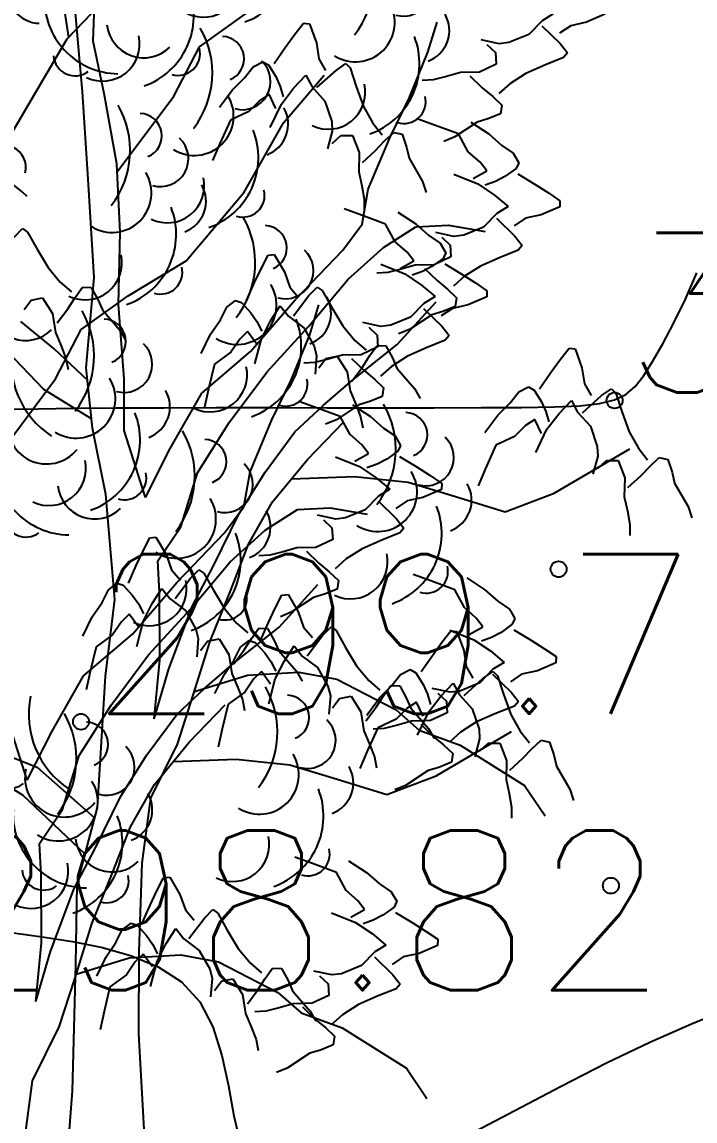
# Model space of a CAD drawing. Extents: x 524954 to 526204, y 9523489 to 9524010.
# Drawn here: x 525993.01 to 525997.23, y 9523782.84 to 9523789.73 of the extents above; entities that cross this region are included whole.
import ezdxf

# ---------------------------------------------------------------- set-up
doc = ezdxf.new("R2010")
doc.units = 0
doc.header["$PDMODE"] = 33
doc.header["$PDSIZE"] = 0.1
doc.linetypes.add('ACAD_ISO12W100', pattern=[21, 12, -3, 0, -3, 0, -3])
for name, color, linetype in [('Arbre', 34, 'ACAD_ISO12W100'), ('CN_01_00', 3, 'Continuous'), ('CN_10_00', 1, 'Continuous'), ('TopoAlt', 3, 'Continuous'), ('TOPOJIS', 7, 'Continuous')]:
    doc.layers.add(name, color=color, linetype=linetype)
doc.styles.add('Simplex 1.0', font='Simplex.shx', dxfattribs={"width": 0.99, "height": 1})

# ---------------------------------------------------------------- blocks, each defined once
blk = doc.blocks.new('TCPOINT M')
at = {"color": 0}
blk.add_point((0, 0), dxfattribs=at)
at = {"layer": 'TopoAlt', "style": 'Simplex 1.0', "width": 0.99}
blk.add_attdef('ALT', (0.15, 0.15), '', height=1, dxfattribs=at)
blk = doc.blocks.new('v088')
at = {"linetype": 'Continuous'}
for p, q in [((0.3448, 10.1217), (0.2693, 10.6145)), ((0.3358, 10.1122), (0.6339, 10.4293)), ((1.7617, 10.1424), (1.8156, 10.2117)), ((1.8156, 10.2117), (1.8541, 10.2078)), ((1.8541, 10.2078), (1.8964, 10.0886)), ((1.7002, 10.0578), (1.7617, 10.1424)), ((0.1676, 9.8288), (0.3358, 10.1122)), ((1.631, 9.9578), (1.7002, 10.0578)), ((1.8964, 10.0886), (1.9118, 9.9886)), ((1.9118, 9.9886), (1.9541, 9.9155)), ((1.4463, 9.8693), (1.5002, 9.9386)), ((1.5002, 9.9386), (1.5617, 9.9693)), ((1.5617, 9.9693), (1.5963, 9.9501)), ((1.5963, 9.9501), (1.6425, 9.877)), ((1.9002, 9.8078), (2.0195, 9.9155)), ((2.0195, 9.9155), (2.081, 9.9578)), ((2.081, 9.9578), (2.1079, 9.9309)), ((2.1079, 9.9309), (2.1464, 9.8155)), ((1.3694, 9.7924), (1.4463, 9.8693)), ((1.6425, 9.877), (1.6694, 9.8155)), ((1.6901, 9.587), (1.945, 9.8846)), ((1.7541, 9.8039), (1.831, 9.8847)), ((1.831, 9.8847), (1.8695, 9.8116)), ((-0.0246, 9.5014), (0.1676, 9.8288)), ((1.2886, 9.6847), (1.3694, 9.7924)), ((1.6694, 9.8155), (1.6887, 9.7501)), ((1.6771, 9.7039), (1.7541, 9.8039)), ((1.8695, 9.8116), (1.9502, 9.7232)), ((2.1464, 9.8155), (2.1926, 9.6885)), ((1.5425, 9.727), (1.4733, 9.6578)), ((1.6002, 9.7655), (1.5425, 9.727)), ((1.6425, 9.677), (1.6002, 9.7655)), ((1.9502, 9.7232), (1.9925, 9.5962)), ((1.4733, 9.6578), (1.3579, 9.6039)), ((1.6079, 9.5578), (1.6771, 9.7039)), ((2.1926, 9.6885), (2.2503, 9.5847)), ((1.3579, 9.6039), (1.2925, 9.4577)), ((1.4442, 9.1527), (1.6901, 9.587)), ((1.9925, 9.5962), (1.9964, 9.5347)), ((2.2503, 9.5847), (2.308, 9.5116)), ((1.9964, 9.5347), (1.9656, 9.4231)), ((1.9964, 9.4577), (2.0502, 9.5077)), ((2.0502, 9.5077), (2.1233, 9.5077)), ((2.1233, 9.5077), (2.1656, 9.4)), ((2.3233, 9.4731), (2.381, 9.527)), ((2.381, 9.527), (2.4349, 9.5154)), ((2.4349, 9.5154), (2.4618, 9.4347)), ((1.2925, 9.4577), (1.2463, 9.35)), ((2.2657, 9.4116), (2.3233, 9.4731)), ((2.4618, 9.4347), (2.4772, 9.3654)), ((2.1656, 9.4), (2.1618, 9.2808)), ((2.1849, 9.3385), (2.2657, 9.4116)), ((2.4772, 9.3654), (2.5618, 9.2193)), ((2.1618, 9.2808), (2.181, 9.1923)), ((2.181, 9.1923), (2.1964, 9.1077)), ((2.5618, 9.2193), (2.5849, 9.15)), ((1.08, 8.7222), (1.4442, 9.1527)), ((2.1964, 9.1077), (2.1964, 9.0385)), ((2.1801, 9.009), (2.0697, 9.0483)), ((2.4064, 9.0272), (2.519, 8.9533)), ((2.3301, 8.953), (2.1801, 9.009)), ((2.3912, 8.8412), (2.3301, 8.953)), ((2.519, 8.9533), (2.6006, 8.8814)), ((2.4646, 8.7765), (2.3912, 8.8412)), ((2.6006, 8.8814), (2.6731, 8.832)), ((2.6731, 8.832), (2.7077, 8.7725)), ((2.5067, 8.7213), (2.4646, 8.7765)), ((2.7077, 8.7725), (2.6907, 8.7368)), ((0.7177, 8.5032), (1.08, 8.7222)), ((2.2998, 8.7005), (2.4501, 8.6406)), ((2.421, 8.6735), (2.5067, 8.7213)), ((2.6207, 8.6861), (2.5609, 8.6554)), ((2.6907, 8.7368), (2.6207, 8.6861)), ((2.7005, 8.7027), (2.8047, 8.6399)), ((-0.2426, 8.3277), (-0.2308, 8.6575)), ((2.4501, 8.6406), (2.5548, 8.5702)), ((2.5609, 8.6554), (2.4969, 8.632)), ((2.8047, 8.6399), (2.8931, 8.5838)), ((-0.3105, 8.0091), (-0.3597, 8.574)), ((2.5548, 8.5702), (2.6402, 8.4985)), ((2.8931, 8.5838), (2.9656, 8.5345)), ((0.4236, 8.2918), (0.7177, 8.5032)), ((2.6402, 8.4985), (2.5697, 8.4555)), ((2.9641, 8.4958), (2.8478, 8.4461)), ((2.9656, 8.5345), (2.9641, 8.4958)), ((1.8546, 8.2596), (1.9129, 8.4473)), ((2.5697, 8.4555), (2.4865, 8.3693)), ((2.5678, 8.4245), (2.6828, 8.3123)), ((2.749, 8.4244), (2.6787, 8.3776)), ((2.8478, 8.4461), (2.749, 8.4244)), ((2.3013, 8.3113), (2.188, 8.335)), ((2.4865, 8.3693), (2.3625, 8.3191)), ((-0.1735, 7.9995), (-0.2426, 8.3277)), ((0.2621, 7.9837), (0.4236, 8.2918)), ((2.2245, 8.3065), (2.2778, 8.2559)), ((2.3625, 8.3191), (2.3013, 8.3113)), ((2.6828, 8.3123), (2.7289, 8.2536)), ((1.7363, 7.971), (1.8546, 8.2596)), ((2.2778, 8.2559), (2.2824, 8.183)), ((2.7037, 8.225), (2.591, 8.1793)), ((2.7289, 8.2536), (2.7037, 8.225)), ((2.0584, 8.1303), (1.9713, 8.1055)), ((2.1776, 8.1339), (2.0584, 8.1303)), ((2.2824, 8.183), (2.1776, 8.1339)), ((2.4672, 8.1253), (2.3672, 8.0611)), ((2.591, 8.1793), (2.4672, 8.1253)), ((1.8878, 8.0848), (1.8187, 8.0804)), ((1.9713, 8.1055), (1.8878, 8.0848)), ((2.1174, 8.1109), (2.1954, 8.0349)), ((2.3672, 8.0611), (2.2979, 7.9989)), ((-0.2742, 7.4626), (-0.3105, 8.0091)), ((-0.0959, 7.5596), (-0.1735, 7.9995)), ((2.1954, 8.0349), (2.2605, 7.9811)), ((-0.0934, 7.5087), (0.2621, 7.9837)), ((1.617, 7.726), (1.7363, 7.971)), ((2.2605, 7.9811), (2.3179, 7.927)), ((2.3179, 7.927), (2.3098, 7.8725)), ((2.3098, 7.8725), (2.2308, 7.8405)), ((1.8965, 7.8022), (1.7861, 7.8414)), ((2.0465, 7.7461), (1.8965, 7.8022)), ((2.1627, 7.8208), (2.0222, 7.7271)), ((2.1227, 7.8203), (2.2353, 7.7465)), ((2.2308, 7.8405), (2.1627, 7.8208)), ((1.4808, 7.3998), (1.617, 7.726)), ((2.0222, 7.7271), (1.9545, 7.6997)), ((2.1075, 7.6343), (2.0465, 7.7461)), ((2.2353, 7.7465), (2.3169, 7.6746)), ((2.3169, 7.6746), (2.3894, 7.6252)), ((2.1809, 7.5696), (2.1075, 7.6343)), ((2.3894, 7.6252), (2.424, 7.5657)), ((-0.0745, 7.1309), (-0.0959, 7.5596)), ((2.1373, 7.4666), (2.223, 7.5144)), ((2.223, 7.5144), (2.1809, 7.5696)), ((2.407, 7.5299), (2.337, 7.4793)), ((2.424, 7.5657), (2.407, 7.5299)), ((-0.2365, 6.8477), (-0.2742, 7.4626)), ((2.0162, 7.4937), (2.1664, 7.4338)), ((2.2772, 7.4485), (2.2132, 7.4252)), ((2.337, 7.4793), (2.2772, 7.4485)), ((2.4169, 7.4959), (2.521, 7.4331)), ((1.4418, 7.1813), (1.4808, 7.3998)), ((2.1664, 7.4338), (2.2711, 7.3633)), ((2.521, 7.4331), (2.6094, 7.377)), ((2.6094, 7.377), (2.6819, 7.3276)), ((2.2711, 7.3633), (2.3565, 7.2916)), ((2.6819, 7.3276), (2.6805, 7.289)), ((2.286, 7.2486), (2.2028, 7.1624)), ((2.3565, 7.2916), (2.286, 7.2486)), ((2.5641, 7.2392), (2.4653, 7.2176)), ((2.6805, 7.289), (2.5641, 7.2392)), ((1.3209, 7.0171), (1.4418, 7.1813)), ((1.5755, 7.0348), (1.778, 7.1634)), ((1.778, 7.1634), (1.983, 7.1739)), ((1.983, 7.1739), (2.2139, 7.1352)), ((2.2028, 7.1624), (2.0788, 7.1122)), ((2.2841, 7.2177), (2.3991, 7.1055)), ((2.4653, 7.2176), (2.395, 7.1707)), ((-0.7381, 7.0997), (-0.6855, 7.1528)), ((-0.6855, 7.1528), (-0.654, 7.1313)), ((-0.654, 7.1313), (-0.5947, 7.0251)), ((-0.0837, 6.6768), (-0.0745, 7.1309)), ((2.0176, 7.1045), (1.9044, 7.1282)), ((1.9408, 7.0996), (1.9941, 7.049)), ((2.0788, 7.1122), (2.0176, 7.1045)), ((2.3991, 7.1055), (2.4452, 7.0467)), ((-0.5947, 7.0251), (-0.5257, 6.909)), ((1.3557, 6.8374), (1.5755, 7.0348)), ((1.9941, 7.049), (1.9988, 6.9761)), ((2.4452, 7.0467), (2.4201, 7.0181)), ((0.8128, 6.9092), (0.8527, 6.9872)), ((0.8527, 6.9872), (0.8913, 6.9906)), ((0.8913, 6.9906), (0.9551, 6.8814)), ((1.0227, 6.7061), (1.3209, 7.0171)), ((1.9988, 6.9761), (1.8939, 6.9271)), ((2.3073, 6.9725), (2.1835, 6.9184)), ((2.4201, 7.0181), (2.3073, 6.9725)), ((-0.5257, 6.909), (-0.4496, 6.8178)), ((0.7681, 6.8145), (0.8128, 6.9092)), ((1.6876, 6.8986), (1.6041, 6.8779)), ((1.7747, 6.9234), (1.6876, 6.8986)), ((1.8939, 6.9271), (1.7747, 6.9234)), ((1.8337, 6.904), (1.9118, 6.828)), ((2.1835, 6.9184), (2.0835, 6.8543)), ((-0.4496, 6.8178), (-0.3793, 6.7567)), ((-0.2869, 6.2807), (-0.2365, 6.8477)), ((0.9551, 6.8814), (0.9888, 6.786)), ((1.107, 6.54), (1.3557, 6.8374)), ((1.6041, 6.8779), (1.535, 6.8736)), ((1.9118, 6.828), (1.9768, 6.7743)), ((2.0835, 6.8543), (2.0142, 6.7921)), ((-0.357, 6.7218), (-0.3104, 6.7855)), ((-0.3104, 6.7855), (-0.2553, 6.7842)), ((-0.2553, 6.7842), (-0.2138, 6.7099)), ((0.7187, 6.7034), (0.7681, 6.8145)), ((0.9888, 6.786), (1.0441, 6.7221)), ((1.1083, 6.7343), (1.1609, 6.7873)), ((1.1609, 6.7873), (1.1923, 6.7659)), ((1.1923, 6.7659), (1.2517, 6.6597)), ((1.9768, 6.7743), (2.0342, 6.7201)), ((-0.6753, 6.6457), (-0.6318, 6.7049)), ((-0.6318, 6.7049), (-0.56, 6.7185)), ((-0.56, 6.7185), (-0.4983, 6.6206)), ((-0.4022, 6.6506), (-0.357, 6.7218)), ((-0.2138, 6.7099), (-0.1857, 6.6447)), ((0.5938, 6.6601), (0.6485, 6.7018)), ((0.6485, 6.7018), (0.6861, 6.6893)), ((0.6861, 6.6893), (0.7451, 6.6262)), ((0.7433, 6.3831), (1.0227, 6.7061)), ((1.0112, 6.6062), (1.1083, 6.7343)), ((1.6628, 6.4272), (1.906, 6.6935)), ((2.0342, 6.7201), (2.0261, 6.6656)), ((-0.4983, 6.6206), (-0.4798, 6.5027)), ((-0.4679, 6.5637), (-0.4022, 6.6506)), ((-0.1857, 6.6447), (-0.0753, 6.5169)), ((-0.0491, 6.2111), (-0.0837, 6.6768)), ((0.5538, 6.582), (0.5938, 6.6601)), ((0.7451, 6.6262), (0.7831, 6.5707)), ((0.8684, 6.5752), (0.9289, 6.6689)), ((0.9289, 6.6689), (0.9803, 6.6043)), ((1.2517, 6.6597), (1.3207, 6.5436)), ((1.879, 6.6139), (1.7385, 6.5203)), ((1.9472, 6.6337), (1.879, 6.6139)), ((2.0261, 6.6656), (1.9472, 6.6337)), ((-0.4884, 6.4009), (-0.6972, 6.5707)), ((0.4926, 6.4921), (0.5538, 6.582)), ((0.7831, 6.5707), (0.8142, 6.5101)), ((0.8114, 6.4626), (0.8684, 6.5752)), ((0.9803, 6.6043), (1.0762, 6.5324)), ((1.3207, 6.5436), (1.3968, 6.4523)), ((-0.4798, 6.5027), (-0.4444, 6.4194)), ((-0.0753, 6.5169), (-0.0397, 6.4532)), ((0.4333, 6.3712), (0.4926, 6.4921)), ((0.7244, 6.5087), (0.6749, 6.4601)), ((0.7824, 6.4297), (0.7244, 6.5087)), ((0.8455, 6.2546), (1.107, 6.54)), ((1.0762, 6.5324), (1.1414, 6.4156)), ((1.7385, 6.5203), (1.6708, 6.4929)), ((-0.4444, 6.4194), (-0.4135, 6.3391)), ((0.6749, 6.4601), (0.6198, 6.3792)), ((0.7707, 6.306), (0.8114, 6.4626)), ((1.1414, 6.4156), (1.1567, 6.3559)), ((1.3814, 6.2037), (1.6628, 6.4272)), ((1.3968, 6.4523), (1.4671, 6.3913)), ((1.4894, 6.3564), (1.536, 6.4201)), ((1.536, 6.4201), (1.5911, 6.4188)), ((1.5911, 6.4188), (1.6326, 6.3444)), ((-0.5514, 6.1446), (-0.7803, 6.3824)), ((-0.2789, 6.2036), (-0.4884, 6.4009)), ((-0.4135, 6.3391), (-0.4006, 6.2711)), ((0.4379, 6.1217), (0.7433, 6.3831)), ((0.6198, 6.3792), (0.5164, 6.3047)), ((1.1567, 6.3559), (1.1472, 6.2405)), ((1.171, 6.2803), (1.2146, 6.3394)), ((1.2146, 6.3394), (1.2864, 6.3531)), ((1.2864, 6.3531), (1.3481, 6.2552)), ((1.4442, 6.2852), (1.4894, 6.3564)), ((1.6326, 6.3444), (1.6606, 6.2793)), ((2.6849, 6.3343), (2.7388, 6.4036)), ((2.7388, 6.4036), (2.7772, 6.3997)), ((2.7772, 6.3997), (2.8196, 6.2805)), ((-0.2479, 5.9022), (-0.2869, 6.2807)), ((0.5164, 6.3047), (0.4795, 6.1489)), ((1.3784, 6.1983), (1.4442, 6.2852)), ((1.6606, 6.2793), (1.771, 6.1515)), ((2.6234, 6.2497), (2.6849, 6.3343)), ((2.8196, 6.2805), (2.8349, 6.1805)), ((-0.0486, 5.8877), (-0.0491, 6.2111)), ((0.6096, 5.9388), (0.8455, 6.2546)), ((1.1982, 6.0444), (1.3814, 6.2037)), ((1.3481, 6.2552), (1.3665, 6.1373)), ((2.5541, 6.1497), (2.6234, 6.2497)), ((-0.2539, 5.9607), (-0.5514, 6.1446)), ((0.4795, 6.1489), (0.4542, 6.0345)), ((1.3665, 6.1373), (1.4019, 6.054)), ((1.771, 6.1515), (1.8066, 6.0878)), ((2.3695, 6.0612), (2.4234, 6.1305)), ((2.4234, 6.1305), (2.4849, 6.1612)), ((2.4849, 6.1612), (2.5195, 6.142)), ((2.5195, 6.142), (2.5657, 6.0689)), ((2.8349, 6.1805), (2.8773, 6.1074)), ((2.9427, 6.1074), (3.0042, 6.1497)), ((3.0042, 6.1497), (3.0311, 6.1228)), ((0.2399, 5.7756), (0.4379, 6.1217)), ((2.2926, 5.9843), (2.3695, 6.0612)), ((2.5657, 6.0689), (2.5926, 6.0074)), ((2.6772, 5.9958), (2.7542, 6.0766)), ((2.7542, 6.0766), (2.7926, 6.0035)), ((2.8234, 5.9997), (2.9427, 6.1074)), ((3.0311, 6.1228), (3.0696, 6.0074)), ((1.0213, 5.879), (1.1982, 6.0444)), ((1.4019, 6.054), (1.4328, 5.9737)), ((2.5926, 6.0074), (2.6118, 5.942)), ((2.6003, 5.8958), (2.6772, 5.9958)), ((2.7926, 6.0035), (2.8734, 5.9151)), ((3.0696, 6.0074), (3.1158, 5.8804)), ((0.4109, 5.6237), (0.6096, 5.9388)), ((1.0995, 5.7065), (1.3247, 5.9413)), ((1.4328, 5.9737), (1.4458, 5.9057)), ((2.2118, 5.8766), (2.2926, 5.9843)), ((2.5234, 5.9574), (2.4657, 5.9189)), ((2.5657, 5.8689), (2.5234, 5.9574)), ((-0.1646, 5.4873), (-0.2479, 5.9022)), ((0.0846, 5.4676), (-0.0486, 5.8877)), ((0.8338, 5.6263), (1.0213, 5.879)), ((2.4657, 5.9189), (2.3964, 5.8497)), ((2.5311, 5.7497), (2.6003, 5.8958)), ((2.8734, 5.9151), (2.9157, 5.7881)), ((3.1158, 5.8804), (3.1734, 5.7766)), ((2.281, 5.7958), (2.2156, 5.6496)), ((2.3964, 5.8497), (2.281, 5.7958)), ((2.9157, 5.7881), (2.9196, 5.7266)), ((0.0846, 5.4676), (0.2399, 5.7756)), ((2.6462, 5.4963), (3.1193, 5.7735)), ((2.9196, 5.7266), (2.8888, 5.615)), ((3.1734, 5.7766), (3.2311, 5.7035)), ((3.2465, 5.665), (3.3042, 5.7189)), ((3.3042, 5.7189), (3.3581, 5.7073)), ((0.8812, 5.4407), (1.0995, 5.7065)), ((2.2156, 5.6496), (2.1695, 5.5419)), ((2.9196, 5.6496), (2.9734, 5.6996)), ((2.9734, 5.6996), (3.0465, 5.6996)), ((3.0465, 5.6996), (3.0888, 5.5919)), ((3.1888, 5.6035), (3.2465, 5.665)), ((3.3581, 5.7073), (3.385, 5.6266)), ((0.3061, 5.2857), (0.4109, 5.6237)), ((0.6713, 5.3679), (0.8338, 5.6263)), ((1.0006, 5.5861), (1.394, 5.6007)), ((1.394, 5.6007), (1.7306, 5.5642)), ((3.0888, 5.5919), (3.085, 5.4727)), ((3.1081, 5.5304), (3.1888, 5.6035)), ((3.385, 5.6266), (3.4004, 5.5573)), ((1.7306, 5.5642), (1.9997, 5.4827)), ((3.4004, 5.5573), (3.485, 5.4112)), ((-0.1073, 4.8293), (-0.1646, 5.4873)), ((0.7312, 5.1764), (0.8812, 5.4407)), ((1.9997, 5.4827), (2.3377, 5.3779)), ((2.3377, 5.3779), (2.6462, 5.4963)), ((3.085, 5.4727), (3.1042, 5.3842)), ((3.1042, 5.3842), (3.1196, 5.2996)), ((3.485, 5.4112), (3.5081, 5.3419)), ((0.5102, 5.0412), (0.6713, 5.3679)), ((0.1613, 5.0712), (0.3061, 5.2857)), ((3.1196, 5.2996), (3.1196, 5.2304)), ((0.6191, 4.888), (0.7312, 5.1764)), ((0.1717, 4.8724), (0.1613, 5.0712)), ((0.3786, 4.7897), (0.5102, 5.0412)), ((1.8724, 4.9461), (1.762, 4.9854)), ((2.0987, 4.9642), (2.2113, 4.8904)), ((2.0224, 4.89), (1.8724, 4.9461)), ((2.0834, 4.7783), (2.0224, 4.89)), ((2.2113, 4.8904), (2.2929, 4.8185)), ((-0.1657, 4.3492), (-0.1073, 4.8293)), ((0.1743, 4.4496), (0.1717, 4.8724)), ((0.489, 4.5681), (0.6191, 4.888)), ((0.8993, 4.7791), (0.9393, 4.8572)), ((0.9393, 4.8572), (0.9778, 4.8606)), ((0.9778, 4.8606), (1.0416, 4.7513)), ((0.2314, 4.3948), (0.3786, 4.7897)), ((0.8546, 4.6845), (0.8993, 4.7791)), ((1.0416, 4.7513), (1.0754, 4.656)), ((2.1569, 4.7135), (2.0834, 4.7783)), ((2.2929, 4.8185), (2.3654, 4.7691)), ((2.3654, 4.7691), (2.4, 4.7096)), ((0.8053, 4.5733), (0.8546, 4.6845)), ((2.1989, 4.6584), (2.1569, 4.7135)), ((2.4, 4.7096), (2.383, 4.6739)), ((1.0754, 4.656), (1.1306, 4.592)), ((1.1948, 4.6042), (1.2474, 4.6573)), ((1.2474, 4.6573), (1.2789, 4.6359)), ((1.2789, 4.6359), (1.3382, 4.5297)), ((1.9921, 4.6376), (2.1424, 4.5777)), ((2.1133, 4.6106), (2.1989, 4.6584)), ((2.3129, 4.6232), (2.2532, 4.5924)), ((2.383, 4.6739), (2.3129, 4.6232)), ((2.3928, 4.6398), (2.497, 4.577)), ((0.3841, 4.2301), (0.489, 4.5681)), ((0.6804, 4.53), (0.7351, 4.5718)), ((0.7351, 4.5718), (0.7727, 4.5593)), ((0.7727, 4.5593), (0.8317, 4.4961)), ((1.0978, 4.4762), (1.1948, 4.6042)), ((2.1424, 4.5777), (2.247, 4.5072)), ((2.2532, 4.5924), (2.1892, 4.5691)), ((2.497, 4.577), (2.5853, 4.5209)), ((0.6404, 4.452), (0.6804, 4.53)), ((0.8317, 4.4961), (0.8696, 4.4407)), ((0.9549, 4.4451), (1.0154, 4.5388)), ((1.0154, 4.5388), (1.0668, 4.4742)), ((1.3382, 4.5297), (1.4072, 4.4136)), ((2.247, 4.5072), (2.3325, 4.4356)), ((2.5853, 4.5209), (2.6578, 4.4715)), ((0.1384, 4.0819), (0.1743, 4.4496)), ((0.5791, 4.362), (0.6404, 4.452)), ((0.8696, 4.4407), (0.9007, 4.38)), ((0.898, 4.3325), (0.9549, 4.4451)), ((1.0668, 4.4742), (1.1627, 4.4024)), ((1.4072, 4.4136), (1.4833, 4.3223)), ((2.3325, 4.4356), (2.262, 4.3926)), ((2.6564, 4.4329), (2.5401, 4.3831)), ((2.6578, 4.4715), (2.6564, 4.4329)), ((-0.2169, 3.5272), (-0.1657, 4.3492)), ((0.1384, 4.0819), (0.2314, 4.3948)), ((0.3911, 4.2526), (0.7235, 4.3553)), ((0.5199, 4.2411), (0.5791, 4.362)), ((0.7235, 4.3553), (1.0465, 4.3745)), ((0.8109, 4.3786), (0.7614, 4.3301)), ((0.869, 4.2996), (0.8109, 4.3786)), ((1.0465, 4.3745), (1.2838, 4.3297)), ((1.1627, 4.4024), (1.228, 4.2856)), ((2.262, 4.3926), (2.1788, 4.3064)), ((2.2601, 4.3616), (2.3751, 4.2494)), ((2.4412, 4.3615), (2.371, 4.3146)), ((2.5401, 4.3831), (2.4412, 4.3615)), ((0.7614, 4.3301), (0.7063, 4.2491)), ((0.8572, 4.176), (0.898, 4.3325)), ((1.228, 4.2856), (1.2432, 4.2258)), ((1.2838, 4.3297), (1.6547, 4.1385)), ((1.4833, 4.3223), (1.5536, 4.2613)), ((1.5759, 4.2264), (1.6226, 4.29)), ((1.6226, 4.29), (1.6776, 4.2887)), ((1.6776, 4.2887), (1.7191, 4.2144)), ((1.9936, 4.2484), (1.8803, 4.2721)), ((2.1788, 4.3064), (2.0548, 4.2561)), ((0.2848, 3.9233), (0.3841, 4.2301)), ((0.7063, 4.2491), (0.603, 4.1747)), ((1.2432, 4.2258), (1.2338, 4.1105)), ((1.2576, 4.1502), (1.3011, 4.2094)), ((1.3011, 4.2094), (1.373, 4.223)), ((1.373, 4.223), (1.4346, 4.1251)), ((1.5307, 4.1551), (1.5759, 4.2264)), ((1.7191, 4.2144), (1.7472, 4.1493)), ((1.9168, 4.2436), (1.9701, 4.193)), ((2.0548, 4.2561), (1.9936, 4.2484)), ((2.3751, 4.2494), (2.4212, 4.1906)), ((0.603, 4.1747), (0.566, 4.0189)), ((1.465, 4.0683), (1.5307, 4.1551)), ((1.6547, 4.1385), (1.8004, 4.0109)), ((1.7472, 4.1493), (1.8576, 4.0214)), ((1.9701, 4.193), (1.9747, 4.12)), ((2.396, 4.1621), (2.2833, 4.1164)), ((2.4212, 4.1906), (2.396, 4.1621)), ((1.4346, 4.1251), (1.4531, 4.0073)), ((1.7506, 4.0673), (1.6636, 4.0426)), ((1.8699, 4.071), (1.7506, 4.0673)), ((1.9747, 4.12), (1.8699, 4.071)), ((2.2833, 4.1164), (2.1595, 4.0623)), ((0.566, 4.0189), (0.5407, 3.9045)), ((1.4531, 4.0073), (1.4885, 3.9239)), ((1.5801, 4.0219), (1.511, 4.0175)), ((1.6636, 4.0426), (1.5801, 4.0219)), ((1.8004, 4.0109), (2.0573, 3.9168)), ((1.8097, 4.0479), (1.8877, 3.9719)), ((1.8576, 4.0214), (1.8932, 3.9577)), ((2.0595, 3.9982), (1.9902, 3.936)), ((2.1595, 4.0623), (2.0595, 3.9982)), ((1.8877, 3.9719), (1.9528, 3.9182)), ((-0.589, 3.7744), (-0.8085, 3.8631)), ((0.1177, 3.584), (0.2848, 3.9233)), ((1.4885, 3.9239), (1.5194, 3.8437)), ((1.9528, 3.9182), (2.0102, 3.864)), ((2.0102, 3.864), (2.002, 3.8096)), ((2.0573, 3.9168), (2.4606, 3.664)), ((-0.6849, 3.6045), (-1.0692, 3.839)), ((1.5194, 3.8437), (1.5323, 3.7756)), ((2.002, 3.8096), (1.9231, 3.7776)), ((-0.2343, 3.4611), (-0.589, 3.7744)), ((1.855, 3.7579), (1.7144, 3.6642)), ((1.9231, 3.7776), (1.855, 3.7579)), ((1.7144, 3.6642), (1.6468, 3.6368)), ((2.4606, 3.664), (2.589, 3.4739)), ((-0.2941, 3.234), (-0.6849, 3.6045)), ((0.064, 3.1786), (0.1177, 3.584)), ((-0.3436, 3.0457), (-0.2169, 3.5272)), ((0.0445, 2.6247), (0.064, 3.1786)), ((-0.3518, 2.5418), (-0.3436, 3.0457)), ((0.0429, 2.1085), (0.0445, 2.6247)), ((-0.3726, 1.7516), (-0.3518, 2.5418)), ((0.1022, 1.0525), (0.0429, 2.1085)), ((-0.4115, 1.2346), (-0.3726, 1.7516))]:
    blk.add_line(p, q, dxfattribs=at)
for centre, major_axis, start_param, end_param in [((0.6623, 10.2582), (-0.3298, 0.3298), 2.69514, 4.302022), ((0.5573, 10.0804), (0.1641, 0.1641), 3.478918, 5.717341), ((1.0314, 10.0206), (0.0964, 0.0964), 3.62262, 5.745019), ((0.1648, 9.4153), (0.3995, 0.3995), 4.836335, 6.022049), ((0.7881, 9.5054), (-0.099, 0.099), 2.746913, 5.46049), ((0.9181, 9.3628), (0.1246, 0.1246), 3.651933, 6.315792), ((0.617, 9.1466), (-0.1741, 0.1741), 1.793126, 4.475865), ((1.0008, 9.0963), (-0.1445, 0.1445), 2.713295, 4.448408), ((0.5518, 8.8878), (-0.3298, 0.3298), 2.69514, 4.302022), ((0.9486, 8.7133), (-0.3995, 0.3995), 3.265538, 4.451253), ((1.5719, 8.8034), (0.099, 0.099), 4.31771, 7.031286), ((0.4467, 8.71), (-0.1641, 0.1641), 1.908121, 4.146545), ((1.7019, 8.6608), (0.1246, 0.1246), 3.651933, 6.315792), ((-0.5746, 8.6435), (0.1445, 0.1445), 2.161349, 3.896462), ((0.9208, 8.6502), (0.0964, 0.0964), 3.62262, 5.745019), ((-0.0825, 8.5902), (0.3298, 0.3298), 2.307735, 3.914618), ((1.4008, 8.4446), (0.1741, 0.1741), 3.363922, 6.046661), ((1.7845, 8.3943), (-0.1445, 0.1445), 2.713295, 4.448408), ((0.0741, 8.4554), (0.1641, 0.1641), 2.463212, 4.701636), ((-0.0612, 8.1267), (-0.3995, 0.3995), 3.265538, 4.451253), ((0.5622, 8.2168), (0.099, 0.099), 4.31771, 7.031286), ((1.3355, 8.1858), (-0.3298, 0.3298), 2.69514, 4.302022), ((-0.3558, 8.2467), (0.0964, 0.0964), 2.435534, 4.557933), ((0.6922, 8.0742), (-0.1246, 0.1246), 2.081137, 4.744996), ((1.2305, 8.008), (0.1641, 0.1641), 3.478918, 5.717341), ((0.391, 7.858), (0.1741, 0.1741), 3.363922, 6.046661), ((1.7045, 7.9482), (-0.0964, 0.0964), 2.051824, 4.174223), ((0.7748, 7.8077), (-0.1445, 0.1445), 2.713295, 4.448408), ((0.3258, 7.5992), (0.3298, 0.3298), 4.265936, 5.872819), ((-0.8052, 7.5365), (-0.099, 0.099), 3.680741, 6.394318), ((-1.0661, 6.9632), (-0.3995, 0.3995), 4.689978, 5.875693), ((0.2207, 7.4214), (0.1641, 0.1641), 3.478918, 5.717341), ((0.6948, 7.3616), (-0.0964, 0.0964), 2.051824, 4.174223), ((-0.1929, 6.3242), (-0.3995, 0.3995), 0.587708, 1.773422), ((1.088, 5.7707), (-0.3995, 0.3995), 3.265538, 4.451253), ((1.7113, 5.8608), (0.099, 0.099), 4.31771, 7.031286), ((-0.535, 5.9246), (0.1741, 0.1741), 2.133893, 4.816631), ((-0.1718, 5.6024), (0.3995, 0.3995), 4.836335, 6.022049), ((0.4516, 5.6925), (0.099, 0.099), 4.31771, 7.031286), ((1.8413, 5.7182), (-0.1246, 0.1246), 2.081137, 4.744996), ((-0.3902, 5.7004), (0.3298, 0.3298), 2.307735, 3.914618), ((0.5816, 5.5499), (0.1246, 0.1246), 3.651933, 6.315792), ((1.5402, 5.502), (0.1741, 0.1741), 3.363922, 6.046661), ((-0.2336, 5.5657), (-0.1641, 0.1641), 0.892416, 3.130839), ((1.924, 5.4517), (-0.1445, 0.1445), 2.713295, 4.448408), ((0.2804, 5.3337), (0.1741, 0.1741), 3.363922, 6.046661), ((0.6642, 5.2834), (-0.1445, 0.1445), 2.713295, 4.448408), ((1.4749, 5.2432), (0.3298, 0.3298), 4.265936, 5.872819), ((-0.6635, 5.357), (0.0964, 0.0964), 2.435534, 4.557933), ((0.2152, 5.0749), (-0.3298, 0.3298), 2.69514, 4.302022), ((1.3699, 5.0654), (-0.1641, 0.1641), 1.908121, 4.146545), ((1.844, 5.0056), (-0.0964, 0.0964), 2.051824, 4.174223), ((0.1101, 4.8971), (-0.1641, 0.1641), 1.908121, 4.146545), ((0.5842, 4.8373), (0.0964, 0.0964), 3.62262, 5.745019), ((-0.0823, 4.1124), (0.3995, 0.3995), 2.158504, 3.344219), ((-0.779, 3.821), (0.1246, 0.1246), 1.864761, 4.52862), ((-0.4244, 3.7128), (0.1741, 0.1741), 2.133893, 4.816631), ((-0.2796, 3.4886), (0.3298, 0.3298), 2.307735, 3.914618), ((-0.1231, 3.3539), (0.1641, 0.1641), 2.463212, 4.701636), ((-0.5529, 3.1452), (0.0964, 0.0964), 2.435534, 4.557933)]:
    blk.add_ellipse(centre, major_axis=major_axis, ratio=1, start_param=start_param, end_param=end_param, dxfattribs=at)

msp = doc.modelspace()

# ---------------------------------------------------------------- linework, layer by layer
at = {"layer": 'CN_01_00', "elevation": 299, "flags": 128}
for points in [[(525992.9573, 9523784.0199), (525993.1381, 9523783.9934), (525993.3267, 9523783.9641), (525993.5155, 9523783.9267), (525993.6973, 9523783.8757), (525993.8646, 9523783.8057), (525994.0099, 9523783.7114), (525994.1257, 9523783.5873), (525994.2077, 9523783.431), (525994.2636, 9523783.2516), (525994.3039, 9523783.0613), (525994.3393, 9523782.8721), (525994.3805, 9523782.6961)], [(525995.809, 9523782.7534), (525996.0993, 9523782.9054), (525996.3902, 9523783.0592), (525996.6738, 9523783.2048), (525996.9444, 9523783.3345), (525997.206, 9523783.45), (525997.4649, 9523783.5554)]]:
    msp.add_lwpolyline(points, dxfattribs=at)
at = {"layer": 'CN_10_00', "elevation": 300, "flags": 128}
msp.add_lwpolyline([(525992.9187, 9523787.3008), (525993.1121, 9523787.3027), (525993.338, 9523787.3053), (525993.6, 9523787.3076), (525993.8995, 9523787.309), (525994.2275, 9523787.3096), (525994.5723, 9523787.3096), (525994.9223, 9523787.3093), (525995.2658, 9523787.309), (525995.5914, 9523787.309), (525995.8872, 9523787.3096), (525996.1419, 9523787.311), (525996.3468, 9523787.314), (525996.5068, 9523787.3209), (525996.6296, 9523787.3345), (525996.7232, 9523787.3574), (525996.7954, 9523787.3926), (525996.854, 9523787.4427), (525996.907, 9523787.5106), (525996.9622, 9523787.5989), (525997.0255, 9523787.7096), (525997.0954, 9523787.8408), (525997.168, 9523787.9898), (525997.24, 9523788.1538)], dxfattribs=at)

# ---------------------------------------------------------------- block references
at = {"layer": 'Arbre'}
for p in [(525993.7, 9523781.278), (525992.959, 9523779.507)]:
    msp.add_blockref('v088', p, dxfattribs=at)
at = {"layer": 'TOPOJIS'}
ref = msp.add_blockref('TCPOINT M', (525996.7244, 9523787.3545, 300.01), dxfattribs=at)
ref.add_attrib('ALT', '300.01', (525996.7744, 9523787.4045, 300.01), dxfattribs={"layer": 'TopoAlt', "height": 1, "style": 'Simplex 1.0', "width": 0.99})
ref = msp.add_blockref('TCPOINT M', (525993.3807, 9523785.3416, 299.7), dxfattribs=at)
ref.add_attrib('ALT', '299.70', (525993.4307, 9523785.3916, 299.7), dxfattribs={"layer": 'TopoAlt', "height": 1, "style": 'Simplex 1.0', "width": 0.99})
for p in [(525996.3735, 9523786.2973, 299.82), (525996.7008, 9523784.3146, 299.18)]:
    msp.add_blockref('TCPOINT M', p, dxfattribs=at)
ref = msp.add_blockref('TCPOINT M', (525992.3367, 9523783.6095, 298.82), dxfattribs=at)
ref.add_attrib('ALT', '298.82', (525992.3867, 9523783.6595, 298.82), dxfattribs={"layer": 'TopoAlt', "height": 1, "style": 'Simplex 1.0', "width": 0.99})

doc.saveas('drawing.dxf')
